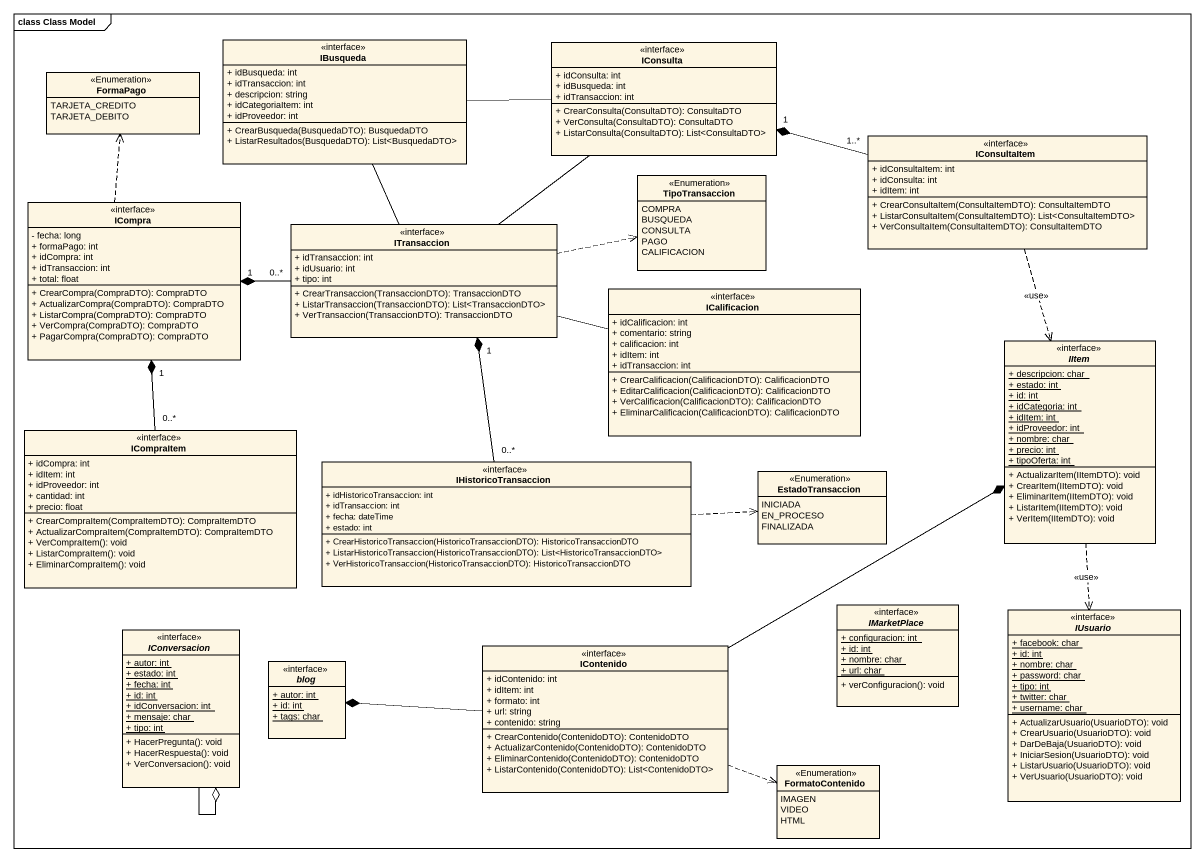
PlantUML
@startuml
mainframe class Class Model
hide circle
hide empty members
skinparam classAttributeIconSize 0
class IBusqueda <<interface>> {
  + idBusqueda: int
  + idTransaccion: int
  + descripcion: string
  + idCategoriaItem: int
  + idProveedor: int
  + CrearBusqueda(BusquedaDTO): BusquedaDTO
  + ListarResultados(BusquedaDTO): List<BusquedaDTO>
}
class IConsulta <<interface>> {
  + idConsulta: int
  + idBusqueda: int
  + idTransaccion: int
  + CrearConsulta(ConsultaDTO): ConsultaDTO
  + VerConsulta(ConsultaDTO): ConsultaDTO
  + ListarConsulta(ConsultaDTO): List<ConsultaDTO>
}
enum FormaPago <<Enumeration>> {
  TARJETA_CREDITO
  TARJETA_DEBITO
}
class IConsultaItem <<interface>> {
  + idConsultaItem: int
  + idConsulta: int
  + idItem: int
  + CrearConsultaItem(ConsultaItemDTO): ConsultaItemDTO
  + ListarConsultaItem(ConsultaItemDTO): List<ConsultaItemDTO>
  + VerConsultaItem(ConsultaItemDTO): ConsultaItemDTO
}
enum TipoTransaccion <<Enumeration>> {
  COMPRA
  BUSQUEDA
  CONSULTA
  PAGO
  CALIFICACION
}
class ICompra <<interface>> {
  - fecha: long
  + formaPago: int
  + idCompra: int
  + idTransaccion: int
  + total: float
  + CrearCompra(CompraDTO): CompraDTO
  + ActualizarCompra(CompraDTO): CompraDTO
  + ListarCompra(CompraDTO): CompraDTO
  + VerCompra(CompraDTO): CompraDTO
  + PagarCompra(CompraDTO): CompraDTO
}
class ITransaccion <<interface>> {
  + idTransaccion: int
  + idUsuario: int
  + tipo: int
  + CrearTransaccion(TransaccionDTO): TransaccionDTO
  + ListarTransaccion(TransaccionDTO): List<TransaccionDTO>
  + VerTransaccion(TransaccionDTO): TransaccionDTO
}
class ICalificacion <<interface>> {
  + idCalificacion: int
  + comentario: string
  + calificacion: int
  + idItem: int
  + idTransaccion: int
  + CrearCalificacion(CalificacionDTO): CalificacionDTO
  + EditarCalificacion(CalificacionDTO): CalificacionDTO
  + VerCalificacion(CalificacionDTO): CalificacionDTO
  + EliminarCalificacion(CalificacionDTO): CalificacionDTO
}
interface IItem {
  {static} + descripcion: char
  {static} + estado: int
  {static} + id: int
  {static} + idCategoria: int
  {static} + idItem: int
  {static} + idProveedor: int
  {static} + nombre: char
  {static} + precio: int
  {static} + tipoOferta: int
  + ActualizarItem(IItemDTO): void
  + CrearItem(IItemDTO): void
  + EliminarItem(IItemDTO): void
  + ListarItem(IItemDTO): void
  + VerItem(IItemDTO): void
}
class ICompraItem <<interface>> {
  + idCompra: int
  + idItem: int
  + idProveedor: int
  + cantidad: int
  + precio: float
  + CrearCompraItem(CompraItemDTO): CompraItemDTO
  + ActualizarCompraItem(CompraItemDTO): CompraItemDTO
  + VerCompraItem(): void
  + ListarCompraItem(): void
  + EliminarCompraItem(): void
}
class IHistoricoTransaccion <<interface>> {
  + idHistoricoTransaccion: int
  + idTransaccion: int
  + fecha: dateTime
  + estado: int
  + CrearHistoricoTransaccion(HistoricoTransaccionDTO): HistoricoTransaccionDTO
  + ListarHistoricoTransaccion(HistoricoTransaccionDTO): List<HistoricoTransaccionDTO>
  + VerHistoricoTransaccion(HistoricoTransaccionDTO): HistoricoTransaccionDTO
}
enum EstadoTransaccion <<Enumeration>> {
  INICIADA
  EN_PROCESO
  FINALIZADA
}
interface IMarketPlace {
  {static} + configuracion: int
  {static} + id: int
  {static} + nombre: char
  {static} + url: char
  + verConfiguracion(): void
}
interface IUsuario {
  {static} + facebook: char
  {static} + id: int
  {static} + nombre: char
  {static} + password: char
  {static} + tipo: int
  {static} + twitter: char
  {static} + username: char
  + ActualizarUsuario(UsuarioDTO): void
  + CrearUsuario(UsuarioDTO): void
  + DarDeBaja(UsuarioDTO): void
  + IniciarSesion(UsuarioDTO): void
  + ListarUsuario(UsuarioDTO): void
  + VerUsuario(UsuarioDTO): void
}
interface IConversacion {
  {static} + autor: int
  {static} + estado: int
  {static} + fecha: int
  {static} + id: int
  {static} + idConversacion: int
  {static} + mensaje: char
  {static} + tipo: int
  + HacerPregunta(): void
  + HacerRespuesta(): void
  + VerConversacion(): void
}
interface blog {
  {static} + autor: int
  {static} + id: int
  {static} + tags: char
}
class IContenido <<interface>> {
  + idContenido: int
  + idItem: int
  + formato: int
  + url: string
  + contenido: string
  + CrearContenido(ContenidoDTO): ContenidoDTO
  + ActualizarContenido(ContenidoDTO): ContenidoDTO
  + EliminarContenido(ContenidoDTO): ContenidoDTO
  + ListarContenido(ContenidoDTO): List<ContenidoDTO>
}
enum FormatoContenido <<Enumeration>> {
  IMAGEN
  VIDEO
  HTML
}
IBusqueda -- ITransaccion
IConsulta -left- IBusqueda
IConsulta -- ITransaccion
IConsultaItem "1..*" -left-* "1" IConsulta
IConsultaItem ..> IItem : <<use>>
ICompra .up.> FormaPago
ITransaccion .right.> TipoTransaccion
ITransaccion "0..*" -left-* "1" ICompra
ICalificacion -left- ITransaccion
IItem ..> IUsuario : <<use>>
ICompraItem "0..*" -up-* "1" ICompra
IHistoricoTransaccion "0..*" -up-* "1" ITransaccion
IHistoricoTransaccion .right.> EstadoTransaccion
IConversacion --o IConversacion
IContenido -right-* IItem
IContenido -left-* blog
IContenido .right.> FormatoContenido
@enduml
